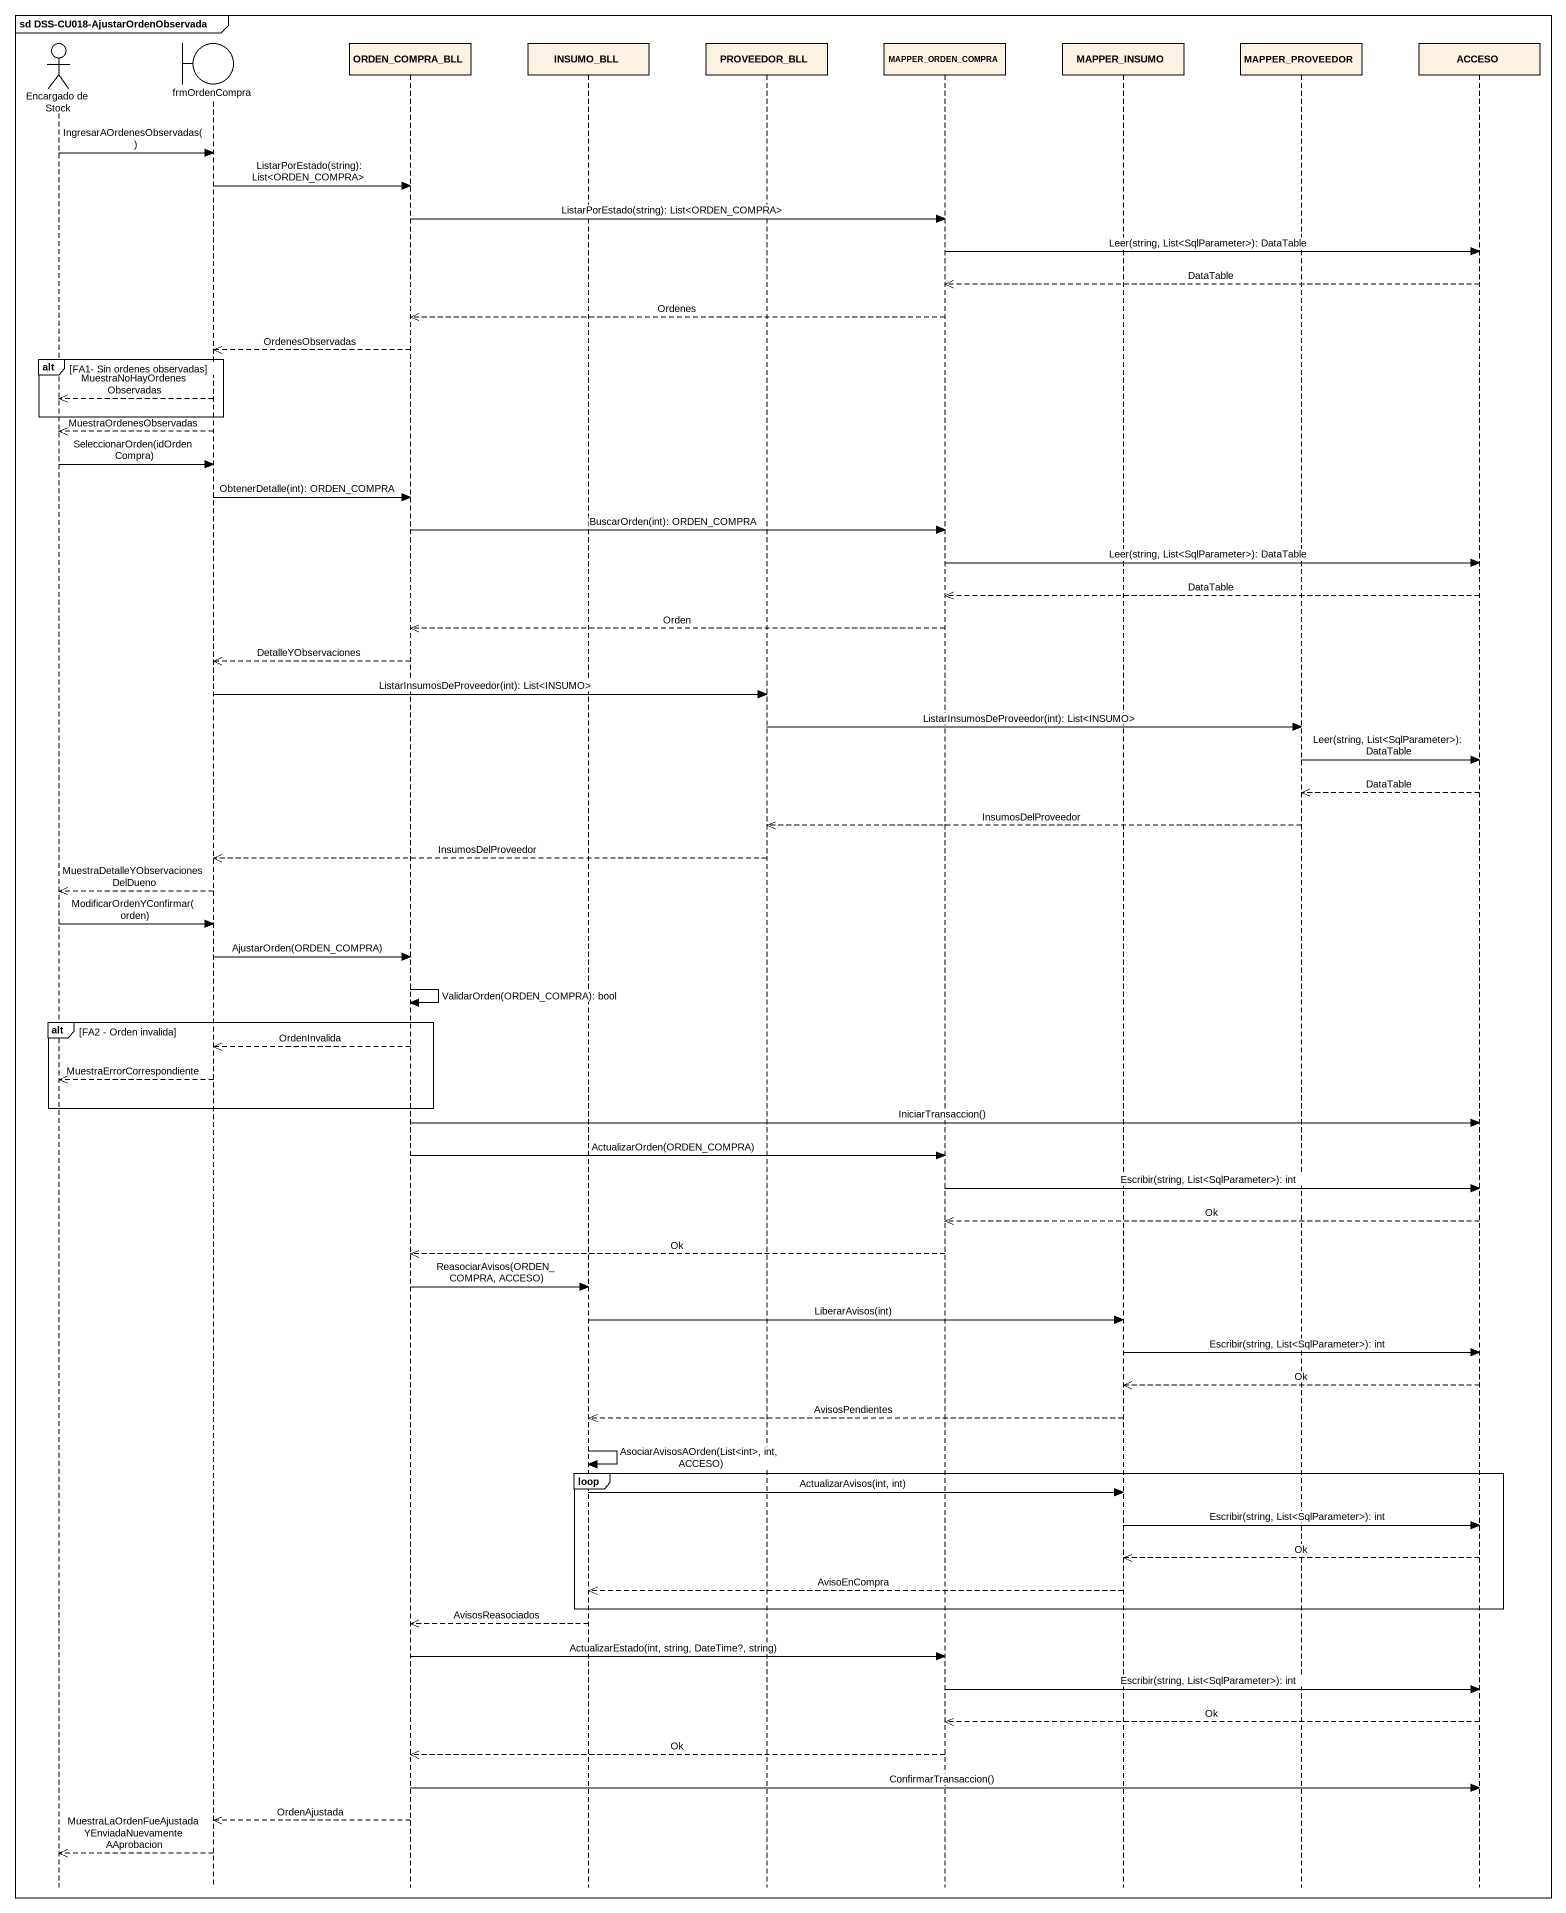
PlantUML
@startuml
mainframe sd DSS-CU018-AjustarOrdenObservada
hide footbox
actor "Encargado de Stock" as Encargado_de_Stock
boundary frmOrdenCompra
participant ORDEN_COMPRA_BLL
participant INSUMO_BLL
participant PROVEEDOR_BLL
participant MAPPER_ORDEN_COMPRA
participant MAPPER_INSUMO
participant MAPPER_PROVEEDOR
participant ACCESO

Encargado_de_Stock -> frmOrdenCompra : IngresarAOrdenesObservadas()
frmOrdenCompra -> ORDEN_COMPRA_BLL : ListarPorEstado(string): List<ORDEN_COMPRA>
ORDEN_COMPRA_BLL -> MAPPER_ORDEN_COMPRA : ListarPorEstado(string): List<ORDEN_COMPRA>
MAPPER_ORDEN_COMPRA -> ACCESO : Leer(string, List<SqlParameter>): DataTable
ACCESO -->> MAPPER_ORDEN_COMPRA : DataTable
MAPPER_ORDEN_COMPRA -->> ORDEN_COMPRA_BLL : Ordenes
ORDEN_COMPRA_BLL -->> frmOrdenCompra : OrdenesObservadas
alt FA1- Sin ordenes observadas
  frmOrdenCompra -->> Encargado_de_Stock : MuestraNoHayOrdenesObservadas
end
frmOrdenCompra -->> Encargado_de_Stock : MuestraOrdenesObservadas
Encargado_de_Stock -> frmOrdenCompra : SeleccionarOrden(idOrdenCompra)
frmOrdenCompra -> ORDEN_COMPRA_BLL : ObtenerDetalle(int): ORDEN_COMPRA
ORDEN_COMPRA_BLL -> MAPPER_ORDEN_COMPRA : BuscarOrden(int): ORDEN_COMPRA
MAPPER_ORDEN_COMPRA -> ACCESO : Leer(string, List<SqlParameter>): DataTable
ACCESO -->> MAPPER_ORDEN_COMPRA : DataTable
MAPPER_ORDEN_COMPRA -->> ORDEN_COMPRA_BLL : Orden
ORDEN_COMPRA_BLL -->> frmOrdenCompra : DetalleYObservaciones
frmOrdenCompra -> PROVEEDOR_BLL : ListarInsumosDeProveedor(int): List<INSUMO>
PROVEEDOR_BLL -> MAPPER_PROVEEDOR : ListarInsumosDeProveedor(int): List<INSUMO>
MAPPER_PROVEEDOR -> ACCESO : Leer(string, List<SqlParameter>): DataTable
ACCESO -->> MAPPER_PROVEEDOR : DataTable
MAPPER_PROVEEDOR -->> PROVEEDOR_BLL : InsumosDelProveedor
PROVEEDOR_BLL -->> frmOrdenCompra : InsumosDelProveedor
frmOrdenCompra -->> Encargado_de_Stock : MuestraDetalleYObservacionesDelDueno
Encargado_de_Stock -> frmOrdenCompra : ModificarOrdenYConfirmar(orden)
frmOrdenCompra -> ORDEN_COMPRA_BLL : AjustarOrden(ORDEN_COMPRA)
ORDEN_COMPRA_BLL -> ORDEN_COMPRA_BLL : ValidarOrden(ORDEN_COMPRA): bool
alt FA2 - Orden invalida
  ORDEN_COMPRA_BLL -->> frmOrdenCompra : OrdenInvalida
  frmOrdenCompra -->> Encargado_de_Stock : MuestraErrorCorrespondiente
end
ORDEN_COMPRA_BLL -> ACCESO : IniciarTransaccion()
ORDEN_COMPRA_BLL -> MAPPER_ORDEN_COMPRA : ActualizarOrden(ORDEN_COMPRA)
MAPPER_ORDEN_COMPRA -> ACCESO : Escribir(string, List<SqlParameter>): int
ACCESO -->> MAPPER_ORDEN_COMPRA : Ok
MAPPER_ORDEN_COMPRA -->> ORDEN_COMPRA_BLL : Ok
ORDEN_COMPRA_BLL -> INSUMO_BLL : ReasociarAvisos(ORDEN_COMPRA, ACCESO)
INSUMO_BLL -> MAPPER_INSUMO : LiberarAvisos(int)
MAPPER_INSUMO -> ACCESO : Escribir(string, List<SqlParameter>): int
ACCESO -->> MAPPER_INSUMO : Ok
MAPPER_INSUMO -->> INSUMO_BLL : AvisosPendientes
INSUMO_BLL -> INSUMO_BLL : AsociarAvisosAOrden(List<int>, int, ACCESO)
loop
  INSUMO_BLL -> MAPPER_INSUMO : ActualizarAvisos(int, int)
  MAPPER_INSUMO -> ACCESO : Escribir(string, List<SqlParameter>): int
  ACCESO -->> MAPPER_INSUMO : Ok
  MAPPER_INSUMO -->> INSUMO_BLL : AvisoEnCompra
end
INSUMO_BLL -->> ORDEN_COMPRA_BLL : AvisosReasociados
ORDEN_COMPRA_BLL -> MAPPER_ORDEN_COMPRA : ActualizarEstado(int, string, DateTime?, string)
MAPPER_ORDEN_COMPRA -> ACCESO : Escribir(string, List<SqlParameter>): int
ACCESO -->> MAPPER_ORDEN_COMPRA : Ok
MAPPER_ORDEN_COMPRA -->> ORDEN_COMPRA_BLL : Ok
ORDEN_COMPRA_BLL -> ACCESO : ConfirmarTransaccion()
ORDEN_COMPRA_BLL -->> frmOrdenCompra : OrdenAjustada
frmOrdenCompra -->> Encargado_de_Stock : MuestraLaOrdenFueAjustadaYEnviadaNuevamenteAAprobacion
@enduml
